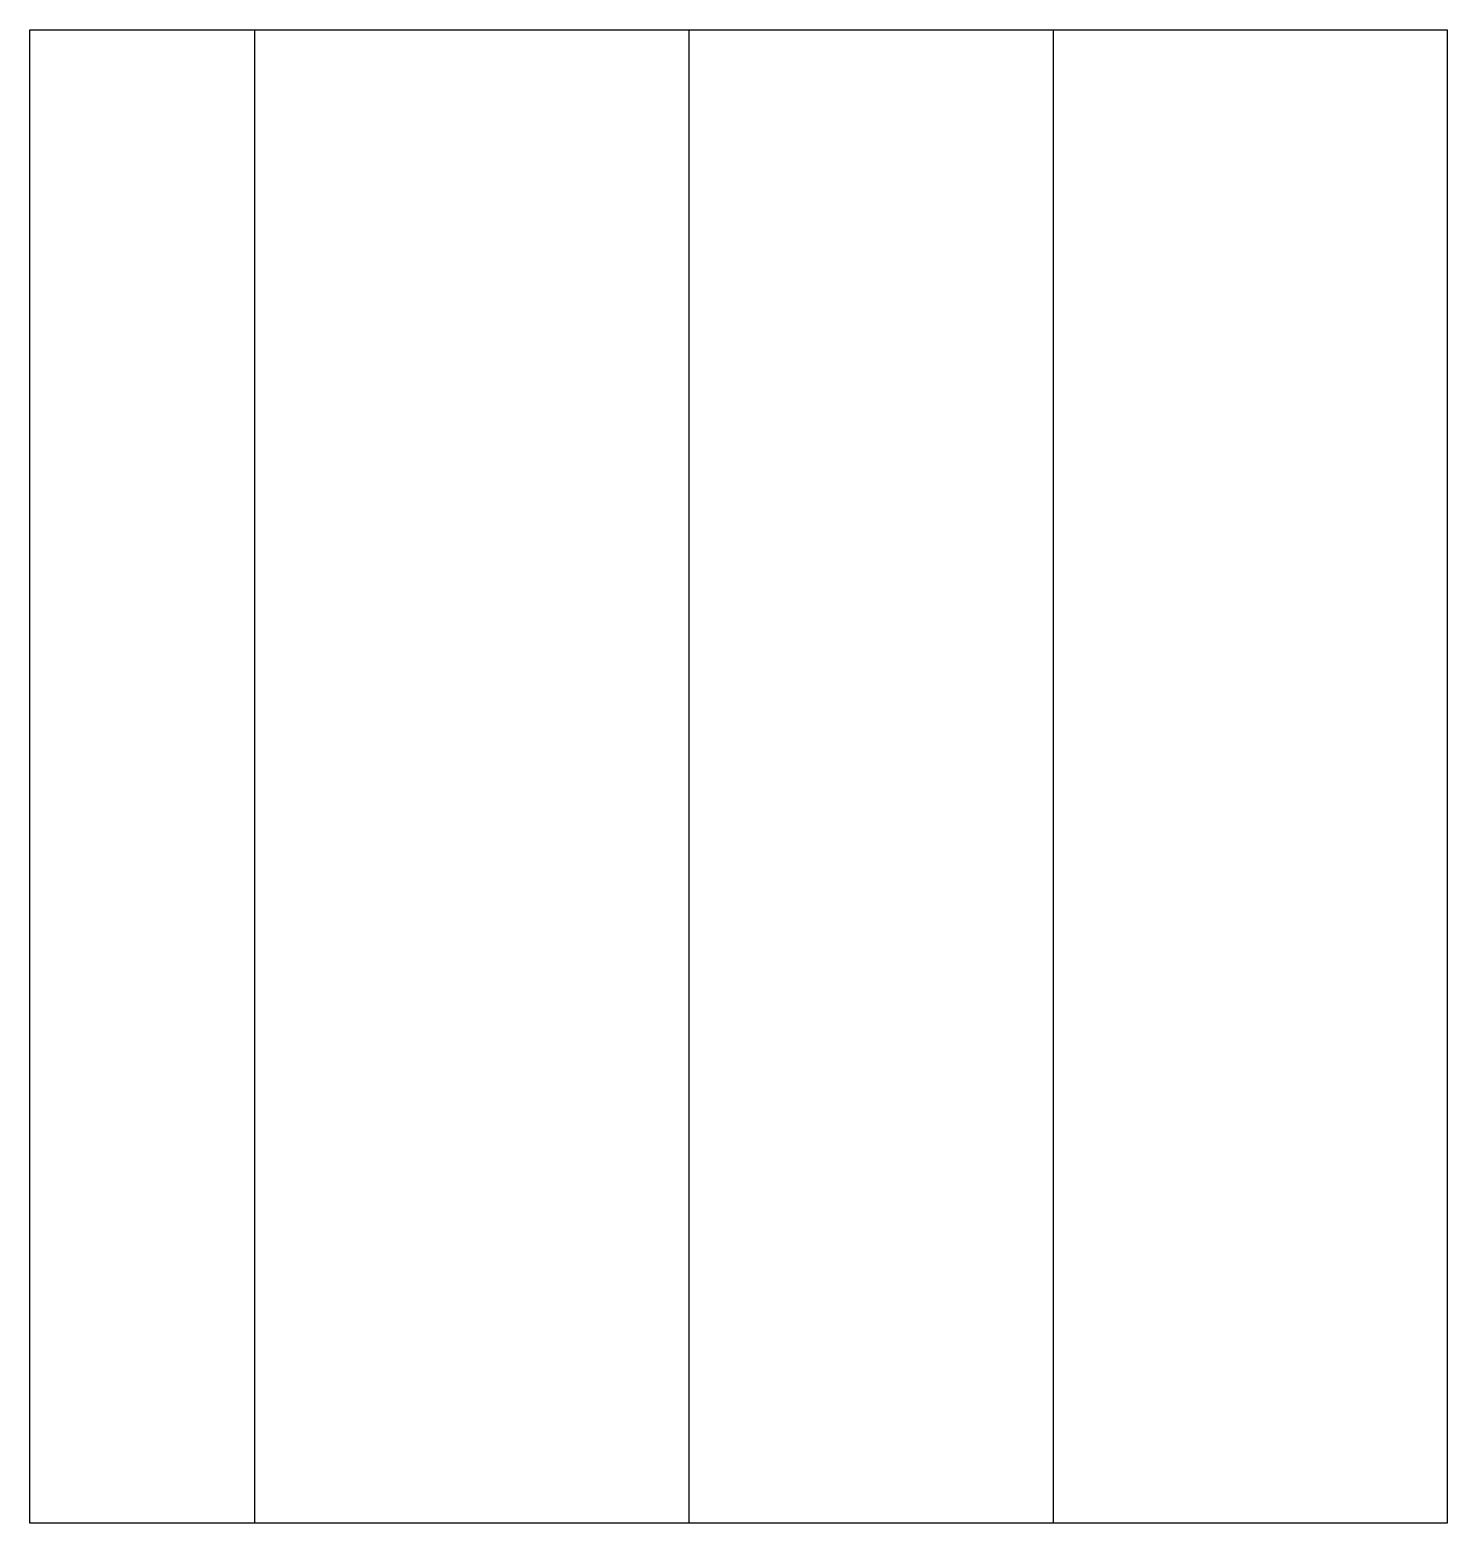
# Model space of a CAD drawing. Extents: x 0 to 4.74, y 0 to 5.
import ezdxf
from ezdxf.lldxf.tags import DXFTag

# ---------------------------------------------------------------- set-up
doc = ezdxf.new("R2010")
doc.units = 0
doc.header["$MEASUREMENT"] = 0
doc.layers.add('OUTER_LOOP', color=7, linetype='CONTINUOUS')
doc.layers.add('UP_CENTERLINES', color=7, linetype='CONTINUOUS')
tags = doc.linetypes.add('CENTER2', pattern=[1.125, 0.75, -0.125, 0.125, -0.125]).pattern_tags.tags
tags[10:11] = [DXFTag(74, 4), DXFTag(75, 0), DXFTag(340, '0'), DXFTag(46, 0.0), DXFTag(50, 0.0), DXFTag(44, 0.0), DXFTag(45, 0.0)]
tags[8:9] = [DXFTag(74, 4), DXFTag(75, 0), DXFTag(340, '0'), DXFTag(46, 0.0), DXFTag(50, 0.0), DXFTag(44, 0.0), DXFTag(45, 0.0)]
tags[6:7] = [DXFTag(74, 4), DXFTag(75, 0), DXFTag(340, '0'), DXFTag(46, 0.0), DXFTag(50, 0.0), DXFTag(44, 0.0), DXFTag(45, 0.0)]
tags[4:5] = [DXFTag(74, 4), DXFTag(75, 0), DXFTag(340, '0'), DXFTag(46, 0.0), DXFTag(50, 0.0), DXFTag(44, 0.0), DXFTag(45, 0.0)]

msp = doc.modelspace()

# ---------------------------------------------------------------- linework, layer by layer
at = {"layer": 'OUTER_LOOP', "color": 3, "linetype": 'CONTINUOUS'}
for p, q in [((0, 5), (4.7445, 5)), ((0, 0), (0, 5)), ((4.7445, 5), (4.7445, 0)), ((4.7445, 0), (0, 0))]:
    msp.add_line(p, q, dxfattribs=at)
at = {"layer": 'UP_CENTERLINES', "color": 4, "linetype": 'CENTER2'}
for p, q in [((0.753, 0), (0.753, 5)), ((2.2065, 5), (2.2065, 0)), ((3.4256, 5), (3.4256, 0))]:
    msp.add_line(p, q, dxfattribs=at)

doc.saveas('drawing.dxf')
